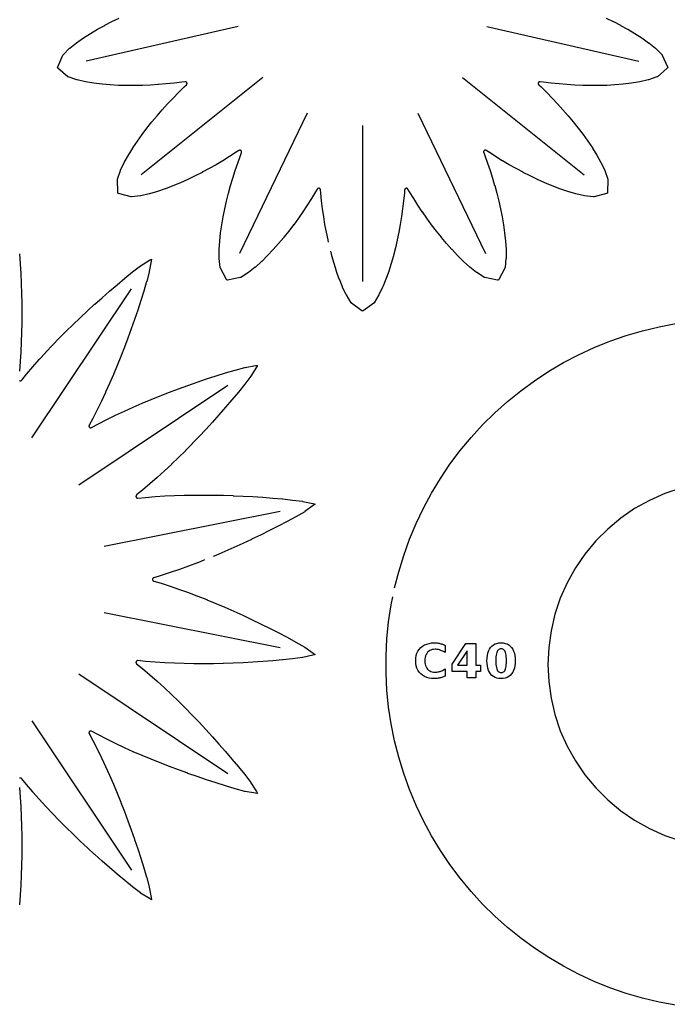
# Model space of a CAD drawing. Header units: millimetres. Extents: x 3 to 297, y 8 to 291.
# Drawn here: x 44.8 to 90.6, y 9 to 78.5 of the extents above; entities that cross this region are included whole.
import ezdxf

# ---------------------------------------------------------------- set-up
doc = ezdxf.new("R2010")
doc.units = ezdxf.units.MM
for name, color, linetype in [('CUT', 1, 'CONTINUOUS'), ('ENGRAVE', 5, 'CONTINUOUS'), ('SCORE', 7, 'CONTINUOUS')]:
    doc.layers.add(name, color=color, linetype=linetype)

msp = doc.modelspace()

# ---------------------------------------------------------------- linework, layer by layer
at = {"layer": 'CUT', "color": 1}
for points in [[(66.5977, 62.773), (66.561, 62.9325), (66.5604, 62.9356), (66.4473, 63.4842), (66.4468, 63.4871), (66.3459, 64.0358), (66.3454, 64.0386), (66.2562, 64.5873), (66.2557, 64.5901), (66.1777, 65.1388), (66.1773, 65.1415), (66.1101, 65.6903), (66.1098, 65.6929), (66.0533, 66.2417), (66.053, 66.2443), (66.0342, 66.4684), (66.0324, 66.4822), (66.0296, 66.494), (66.0258, 66.5055), (66.0208, 66.5166), (66.0147, 66.5271), (66.0077, 66.537), (65.9998, 66.5461), (65.9909, 66.5545), (65.9814, 66.5619), (65.9711, 66.5684), (65.9603, 66.5739), (65.949, 66.5783), (65.9373, 66.5815), (65.9254, 66.5836), (65.9133, 66.5846), (65.9012, 66.5844), (65.8891, 66.583), (65.8773, 66.5804), (65.8657, 66.5767), (65.8546, 66.5719), (65.844, 66.5661), (65.834, 66.5592), (65.8247, 66.5514), (65.8162, 66.5427), (65.8086, 66.5333), (65.8009, 66.5216), (65.6867, 66.3279), (65.6854, 66.3257), (65.3963, 65.8558), (65.3949, 65.8535), (65.0963, 65.3882), (65.0948, 65.386), (64.7864, 64.9254), (64.7848, 64.9232), (64.4663, 64.4675), (64.4647, 64.4652), (64.1357, 64.0146), (64.1339, 64.0122), (63.794, 63.567), (63.7921, 63.5645), (63.4406, 63.1249), (63.4385, 63.1223), (63.0743, 62.689), (63.0719, 62.6862), (62.6938, 62.2597), (62.691, 62.2567), (62.2967, 61.8383), (62.2933, 61.8347), (61.8797, 61.4261), (61.8751, 61.4219), (61.4365, 61.0261), (61.4299, 61.0205), (60.9554, 60.6438), (60.9437, 60.6355), (60.4025, 60.2915), (60.3877, 60.283), (60.3711, 60.279), (59.4716, 60.1056), (59.4154, 60.0974), (59.3868, 60.1464), (58.9615, 60.9578), (58.9543, 60.9733), (58.9517, 60.9902), (58.8833, 61.6277), (58.8825, 61.6421), (58.8812, 62.2479), (58.8814, 62.2566), (58.9173, 62.8463), (58.9178, 62.8525), (58.9794, 63.4306), (58.98, 63.4355), (59.0613, 64.0046), (59.062, 64.0087), (59.1596, 64.5703), (59.1603, 64.5739), (59.2721, 65.1288), (59.2728, 65.132), (59.3973, 65.681), (59.398, 65.684), (59.5342, 66.2274), (59.5349, 66.2302), (59.6821, 66.7683), (59.6829, 66.7711), (59.8406, 67.3042), (59.8414, 67.3068), (60.0092, 67.8351), (60.01, 67.8377), (60.1876, 68.3613), (60.1884, 68.3638), (60.3756, 68.8828), (60.3765, 68.8852), (60.4568, 69.0952), (60.4611, 69.1085), (60.4638, 69.1203), (60.4653, 69.1324), (60.4656, 69.1445), (60.4647, 69.1566), (60.4626, 69.1685), (60.4595, 69.1802), (60.4551, 69.1916), (60.4498, 69.2024), (60.4433, 69.2127), (60.4359, 69.2223), (60.4277, 69.2312), (60.4186, 69.2392), (60.4087, 69.2463), (60.3982, 69.2524), (60.3872, 69.2575), (60.3758, 69.2614), (60.364, 69.2643), (60.352, 69.266), (60.3398, 69.2665), (60.3277, 69.2658), (60.3157, 69.264), (60.304, 69.261), (60.2926, 69.2568), (60.2816, 69.2516), (60.2697, 69.2444), (60.0828, 69.1195), (60.0806, 69.118), (59.6163, 68.8201), (59.614, 68.8186), (59.1431, 68.529), (59.1408, 68.5276), (58.663, 68.2465), (58.6607, 68.2451), (58.176, 67.9728), (58.1735, 67.9714), (57.6816, 67.7082), (57.679, 67.7068), (57.1796, 67.4531), (57.1768, 67.4517), (56.6693, 67.2082), (56.6663, 67.2068), (56.1502, 66.9743), (56.1468, 66.9729), (55.6211, 66.7527), (55.6172, 66.7512), (55.0805, 66.5453), (55.0759, 66.5436), (54.5259, 66.3549), (54.52, 66.353), (53.9531, 66.1868), (53.9447, 66.1846), (53.3537, 66.0511), (53.3395, 66.0487), (52.7027, 65.9735), (52.6857, 65.9723), (52.669, 65.9759), (51.7833, 66.21), (51.7292, 66.227), (51.7247, 66.2835), (51.6935, 67.1991), (51.6938, 67.2162), (51.6987, 67.2325), (51.9137, 67.8366), (51.9192, 67.8499), (52.1809, 68.3963), (52.1849, 68.404), (52.4731, 68.9197), (52.4762, 68.9251), (52.7826, 69.4193), (52.7852, 69.4234), (53.1054, 69.9009), (53.1078, 69.9043), (53.4394, 70.3679), (53.4416, 70.3708), (53.7831, 70.8223), (53.7851, 70.8249), (54.1354, 71.2655), (54.1374, 71.2679), (54.4959, 71.6983), (54.4978, 71.7006), (54.8639, 72.1216), (54.8658, 72.1237), (55.2391, 72.5356), (55.241, 72.5376), (55.6214, 72.9408), (55.6232, 72.9427), (56.0104, 73.3374), (56.0123, 73.3393), (56.4061, 73.7257), (56.408, 73.7275), (56.5714, 73.8819), (56.5811, 73.892), (56.5886, 73.9015), (56.5952, 73.9117), (56.6007, 73.9225), (56.6052, 73.9338), (56.6085, 73.9454), (56.6107, 73.9573), (56.6117, 73.9694), (56.6116, 73.9815), (56.6103, 73.9936), (56.6078, 74.0055), (56.6042, 74.017), (56.5995, 74.0282), (56.5937, 74.0389), (56.5869, 74.0489), (56.5791, 74.0583), (56.5705, 74.0668), (56.5612, 74.0745), (56.5511, 74.0812), (56.5404, 74.0869), (56.5292, 74.0916), (56.5176, 74.0951), (56.5057, 74.0975), (56.4936, 74.0988), (56.4815, 74.0988), (56.4676, 74.0975), (56.245, 74.066), (56.2424, 74.0657), (55.6947, 73.9987), (55.6921, 73.9984), (55.1421, 73.9418), (55.1395, 73.9415), (54.5871, 73.8955), (54.5843, 73.8953), (54.0295, 73.8602), (54.0267, 73.8601), (53.4693, 73.8363), (53.4663, 73.8362), (52.9063, 73.8243), (52.9032, 73.8243), (52.3403, 73.8251), (52.337, 73.8251), (51.7711, 73.8396), (51.7674, 73.8398), (51.1983, 73.8695), (51.1941, 73.8698), (50.6212, 73.9172), (50.6163, 73.9177), (50.0389, 73.9863), (50.0327, 73.9872), (49.4499, 74.0834), (49.4414, 74.0851), (48.851, 74.2212), (48.8372, 74.2251), (48.2308, 74.4337), (48.215, 74.44), (48.2015, 74.4505), (47.505, 75.0457), (47.4636, 75.0845), (47.4841, 75.1374), (47.8533, 75.9758), (47.8609, 75.9911), (47.8725, 76.0037), (48.3283, 76.4547), (48.339, 76.4642), (48.8119, 76.843), (48.8188, 76.8482), (49.3022, 77.1878), (49.3074, 77.1913), (49.7978, 77.5036), (49.802, 77.5062), (50.2977, 77.7974), (50.3013, 77.7995), (50.8012, 78.0733), (50.8044, 78.075), (51.308, 78.3336), (51.3109, 78.335), (51.8177, 78.58)], [(86.1823, 78.58), (86.6891, 78.335), (86.692, 78.3336), (87.1956, 78.075), (87.1988, 78.0733), (87.6987, 77.7995), (87.7023, 77.7974), (88.198, 77.5062), (88.2022, 77.5036), (88.6926, 77.1913), (88.6978, 77.1878), (89.1812, 76.8482), (89.1881, 76.843), (89.661, 76.4642), (89.6717, 76.4547), (90.1275, 76.0037), (90.1391, 75.9911), (90.1467, 75.9758), (90.5159, 75.1374), (90.5364, 75.0845), (90.495, 75.0457), (89.7985, 74.4505), (89.785, 74.44), (89.7692, 74.4337), (89.1628, 74.2251), (89.149, 74.2212), (88.5586, 74.0851), (88.5501, 74.0834), (87.9673, 73.9872), (87.9611, 73.9863), (87.3837, 73.9177), (87.3788, 73.9172), (86.8059, 73.8698), (86.8017, 73.8695), (86.2326, 73.8398), (86.2289, 73.8396), (85.663, 73.8251), (85.6597, 73.8251), (85.0968, 73.8243), (85.0937, 73.8243), (84.5337, 73.8362), (84.5307, 73.8363), (83.9733, 73.8601), (83.9705, 73.8602), (83.4157, 73.8953), (83.4129, 73.8955), (82.8605, 73.9415), (82.8579, 73.9418), (82.3079, 73.9984), (82.3053, 73.9987), (81.7576, 74.0657), (81.755, 74.066), (81.5324, 74.0975), (81.5185, 74.0988), (81.5064, 74.0988), (81.4943, 74.0975), (81.4824, 74.0951), (81.4708, 74.0916), (81.4596, 74.0869), (81.4489, 74.0812), (81.4388, 74.0745), (81.4295, 74.0668), (81.4209, 74.0583), (81.4131, 74.0489), (81.4063, 74.0389), (81.4005, 74.0282), (81.3958, 74.017), (81.3922, 74.0055), (81.3897, 73.9936), (81.3884, 73.9815), (81.3883, 73.9694), (81.3893, 73.9573), (81.3915, 73.9454), (81.3948, 73.9338), (81.3993, 73.9225), (81.4048, 73.9117), (81.4114, 73.9015), (81.4189, 73.892), (81.4286, 73.8819), (81.592, 73.7275), (81.5939, 73.7257), (81.9877, 73.3393), (81.9896, 73.3374), (82.3768, 72.9427), (82.3786, 72.9408), (82.759, 72.5376), (82.7609, 72.5356), (83.1342, 72.1237), (83.1361, 72.1216), (83.5022, 71.7006), (83.5041, 71.6983), (83.8626, 71.2679), (83.8646, 71.2655), (84.2149, 70.8249), (84.2169, 70.8223), (84.5584, 70.3708), (84.5606, 70.3679), (84.8922, 69.9043), (84.8946, 69.9009), (85.2148, 69.4234), (85.2174, 69.4193), (85.5238, 68.9251), (85.5269, 68.9197), (85.8151, 68.404), (85.8191, 68.3963), (86.0808, 67.8499), (86.0863, 67.8366), (86.3013, 67.2325), (86.3062, 67.2162), (86.3065, 67.1991), (86.2753, 66.2835), (86.2708, 66.227), (86.2167, 66.21), (85.331, 65.9759), (85.3143, 65.9723), (85.2973, 65.9735), (84.6605, 66.0487), (84.6463, 66.0511), (84.0553, 66.1846), (84.0469, 66.1868), (83.48, 66.353), (83.4741, 66.3549), (82.9241, 66.5436), (82.9195, 66.5453), (82.3828, 66.7512), (82.3789, 66.7527), (81.8532, 66.9729), (81.8498, 66.9743), (81.3337, 67.2068), (81.3307, 67.2082), (80.8232, 67.4517), (80.8204, 67.4531), (80.321, 67.7068), (80.3184, 67.7082), (79.8265, 67.9714), (79.824, 67.9728), (79.3393, 68.2451), (79.337, 68.2465), (78.8592, 68.5276), (78.8569, 68.529), (78.386, 68.8186), (78.3837, 68.8201), (77.9194, 69.118), (77.9172, 69.1195), (77.7303, 69.2444), (77.7184, 69.2516), (77.7074, 69.2568), (77.696, 69.261), (77.6843, 69.264), (77.6723, 69.2658), (77.6602, 69.2665), (77.648, 69.266), (77.636, 69.2643), (77.6242, 69.2614), (77.6128, 69.2575), (77.6018, 69.2524), (77.5913, 69.2463), (77.5814, 69.2392), (77.5723, 69.2312), (77.5641, 69.2223), (77.5567, 69.2127), (77.5502, 69.2024), (77.5449, 69.1916), (77.5405, 69.1802), (77.5374, 69.1685), (77.5353, 69.1566), (77.5344, 69.1445), (77.5347, 69.1324), (77.5362, 69.1203), (77.5389, 69.1085), (77.5432, 69.0952), (77.6235, 68.8852), (77.6244, 68.8828), (77.8116, 68.3638), (77.8124, 68.3613), (77.99, 67.8377), (77.9908, 67.8351), (78.1586, 67.3068), (78.1594, 67.3042), (78.3171, 66.7711), (78.3179, 66.7683), (78.4651, 66.2302), (78.4658, 66.2274), (78.602, 65.684), (78.6027, 65.681), (78.7272, 65.132), (78.7279, 65.1288), (78.8397, 64.5739), (78.8404, 64.5703), (78.938, 64.0087), (78.9387, 64.0046), (79.02, 63.4355), (79.0206, 63.4306), (79.0822, 62.8525), (79.0827, 62.8463), (79.1186, 62.2566), (79.1188, 62.2479), (79.1175, 61.6421), (79.1167, 61.6277), (79.0483, 60.9902), (79.0457, 60.9733), (79.0385, 60.9578), (78.6132, 60.1464), (78.5846, 60.0974), (78.5284, 60.1056), (77.6289, 60.279), (77.6123, 60.283), (77.5975, 60.2915), (77.0563, 60.6355), (77.0446, 60.6438), (76.5701, 61.0205), (76.5635, 61.0261), (76.1249, 61.4219), (76.1203, 61.4261), (75.7067, 61.8347), (75.7033, 61.8383), (75.309, 62.2567), (75.3062, 62.2597), (74.9281, 62.6862), (74.9257, 62.689), (74.5615, 63.1223), (74.5594, 63.1249), (74.2079, 63.5645), (74.206, 63.567), (73.8661, 64.0122), (73.8643, 64.0146), (73.5353, 64.4652), (73.5337, 64.4675), (73.2152, 64.9232), (73.2136, 64.9254), (72.9052, 65.386), (72.9037, 65.3882), (72.6051, 65.8535), (72.6037, 65.8558), (72.3146, 66.3257), (72.3133, 66.3279), (72.1991, 66.5216), (72.1914, 66.5333), (72.1838, 66.5427), (72.1753, 66.5514), (72.166, 66.5592), (72.156, 66.5661), (72.1454, 66.5719), (72.1343, 66.5767), (72.1227, 66.5804), (72.1109, 66.583), (72.0988, 66.5844), (72.0867, 66.5846), (72.0746, 66.5836), (72.0627, 66.5815), (72.051, 66.5783), (72.0397, 66.5739), (72.0289, 66.5684), (72.0186, 66.5619), (72.0091, 66.5545), (72.0002, 66.5461), (71.9923, 66.537), (71.9853, 66.5271), (71.9792, 66.5166), (71.9742, 66.5055), (71.9704, 66.494), (71.9676, 66.4822), (71.9658, 66.4684), (71.947, 66.2443), (71.9467, 66.2417), (71.8902, 65.6929), (71.8899, 65.6903), (71.8227, 65.1415), (71.8223, 65.1388), (71.7443, 64.5901), (71.7438, 64.5873), (71.6546, 64.0386), (71.6541, 64.0358), (71.5532, 63.4871), (71.5527, 63.4842), (71.4396, 62.9356), (71.439, 62.9325), (71.313, 62.3839), (71.3122, 62.3807), (71.1721, 61.8323), (71.1712, 61.8287), (71.0155, 61.2804), (71.0143, 61.2764), (70.8407, 60.7284), (70.8391, 60.7237), (70.6437, 60.1761), (70.6415, 60.1703), (70.418, 59.6234), (70.4144, 59.6155), (70.1504, 59.0703), (70.1434, 59.0577), (69.8052, 58.5129), (69.7955, 58.4989), (69.7823, 58.4881), (69.047, 57.9415), (69, 57.9098), (68.953, 57.9415), (68.2177, 58.4881), (68.2045, 58.4989), (68.1948, 58.5129), (67.8566, 59.0577), (67.8496, 59.0703), (67.5856, 59.6155), (67.582, 59.6234), (67.3585, 60.1703), (67.3563, 60.1761), (67.1609, 60.7237), (67.1593, 60.7284), (66.9857, 61.2764), (66.9845, 61.2804), (66.8288, 61.8287), (66.8279, 61.8323), (66.749, 62.1409)], [(44.7882, 61.956), (44.8342, 61.2593), (44.8343, 61.2578), (44.8731, 60.5626), (44.8731, 60.5611), (44.9045, 59.8673), (44.9046, 59.8658), (44.9284, 59.1736), (44.9284, 59.172), (44.9442, 58.4814), (44.9442, 58.4797), (44.9515, 57.7908), (44.9515, 57.789), (44.9497, 57.102), (44.9497, 57.1), (44.9384, 56.415), (44.9383, 56.4129), (44.9168, 55.73), (44.9167, 55.7278), (44.8843, 55.047), (44.8842, 55.0447), (44.8405, 54.3663), (44.8403, 54.3638), (44.7847, 53.6878)], [(44.7954, 53.0235), (44.8065, 53.0182), (44.8181, 53.0141), (44.83, 53.0111), (44.8422, 53.0093), (44.8544, 53.0087), (44.8667, 53.0093), (44.8788, 53.0111), (44.8908, 53.0141), (44.9023, 53.0183), (44.9134, 53.0236), (44.9239, 53.0299), (44.9338, 53.0372), (44.9429, 53.0455), (44.9523, 53.056), (45.2938, 53.4743), (45.2954, 53.4763), (45.7341, 53.9936), (45.7357, 53.9954), (46.1846, 54.5061), (46.1861, 54.5078), (46.6446, 55.012), (46.6461, 55.0136), (47.1138, 55.5118), (47.1152, 55.5133), (47.5916, 56.0057), (47.5929, 56.0071), (48.0775, 56.4942), (48.0788, 56.4954), (48.571, 56.9774), (48.5722, 56.9786), (49.0717, 57.4558), (49.0729, 57.4568), (49.5792, 57.9295), (49.5803, 57.9305), (50.0931, 58.3989), (50.0942, 58.3999), (50.6132, 58.8642), (50.6142, 58.8651), (51.1394, 59.3252), (51.1405, 59.3262), (51.6722, 59.782), (51.6734, 59.7831), (52.2123, 60.2338), (52.214, 60.2352), (52.7622, 60.6792), (52.7649, 60.6814), (53.3272, 61.1133), (53.3376, 61.1206), (53.9579, 61.5115), (54.0926, 61.5877), (54.0738, 61.4341), (53.95, 60.7114), (53.9473, 60.699), (53.7634, 60.0143), (53.7624, 60.0109), (53.562, 59.3345), (53.5614, 59.3324), (53.3511, 58.6621), (53.3506, 58.6605), (53.133, 57.9949), (53.1325, 57.9935), (52.9084, 57.3322), (52.9079, 57.3309), (52.6776, 56.6737), (52.6771, 56.6723), (52.4406, 56.0193), (52.4401, 56.0179), (52.1972, 55.3693), (52.1966, 55.3678), (51.9469, 54.7237), (51.9463, 54.7221), (51.6894, 54.0829), (51.6887, 54.0812), (51.4242, 53.4472), (51.4234, 53.4454), (51.1508, 52.8168), (51.1499, 52.8149), (50.8686, 52.1922), (50.8677, 52.1902), (50.5773, 51.5737), (50.5763, 51.5716), (50.2763, 50.9615), (50.2752, 50.9593), (49.9652, 50.3561), (49.964, 50.3538), (49.7082, 49.8782), (49.7021, 49.8655), (49.6979, 49.8539), (49.6949, 49.842), (49.6931, 49.8299), (49.6925, 49.8176), (49.6931, 49.8053), (49.6949, 49.7932), (49.6978, 49.7813), (49.702, 49.7697), (49.7072, 49.7586), (49.7135, 49.748), (49.7208, 49.7382), (49.7291, 49.7291), (49.7382, 49.7208), (49.748, 49.7135), (49.7586, 49.7072), (49.7697, 49.702), (49.7813, 49.6978), (49.7932, 49.6949), (49.8053, 49.6931), (49.8176, 49.6925), (49.8299, 49.6931), (49.842, 49.6949), (49.8539, 49.6979), (49.8655, 49.7021), (49.8782, 49.7082), (50.3538, 49.964), (50.3561, 49.9652), (50.9593, 50.2752), (50.9615, 50.2763), (51.5716, 50.5763), (51.5737, 50.5773), (52.1902, 50.8677), (52.1922, 50.8686), (52.8149, 51.1499), (52.8168, 51.1508), (53.4454, 51.4234), (53.4472, 51.4242), (54.0812, 51.6887), (54.0829, 51.6894), (54.7221, 51.9463), (54.7237, 51.9469), (55.3678, 52.1966), (55.3693, 52.1972), (56.0179, 52.4401), (56.0193, 52.4406), (56.6723, 52.6771), (56.6737, 52.6776), (57.3309, 52.9079), (57.3322, 52.9084), (57.9935, 53.1325), (57.9949, 53.133), (58.6605, 53.3506), (58.6621, 53.3511), (59.3324, 53.5614), (59.3345, 53.562), (60.0109, 53.7624), (60.0143, 53.7634), (60.699, 53.9473), (60.7114, 53.95), (61.4341, 54.0738), (61.5877, 54.0926), (61.5115, 53.9579), (61.1206, 53.3376), (61.1133, 53.3272), (60.6814, 52.7649), (60.6792, 52.7622), (60.2352, 52.214), (60.2338, 52.2123), (59.7831, 51.6734), (59.782, 51.6722), (59.3262, 51.1405), (59.3252, 51.1394), (58.8651, 50.6142), (58.8642, 50.6132), (58.3999, 50.0942), (58.3989, 50.0931), (57.9305, 49.5803), (57.9295, 49.5792), (57.4568, 49.0729), (57.4558, 49.0717), (56.9786, 48.5722), (56.9774, 48.571), (56.4954, 48.0788), (56.4942, 48.0775), (56.0071, 47.5929), (56.0057, 47.5916), (55.5133, 47.1152), (55.5118, 47.1138), (55.0136, 46.6461), (55.012, 46.6446), (54.5078, 46.1861), (54.5061, 46.1846), (53.9954, 45.7357), (53.9936, 45.7341), (53.4763, 45.2954), (53.4743, 45.2938), (53.056, 44.9523), (53.0455, 44.9429), (53.0372, 44.9338), (53.0299, 44.9239), (53.0236, 44.9134), (53.0183, 44.9023), (53.0141, 44.8908), (53.0111, 44.8788), (53.0093, 44.8667), (53.0087, 44.8544), (53.0093, 44.8422), (53.0111, 44.83), (53.0141, 44.8181), (53.0182, 44.8065), (53.0235, 44.7954), (53.0298, 44.7849), (53.0371, 44.775), (53.0454, 44.7659), (53.0545, 44.7577), (53.0643, 44.7504), (53.0749, 44.7441), (53.086, 44.7389), (53.0976, 44.7347), (53.1095, 44.7318), (53.1216, 44.73), (53.1339, 44.7294), (53.148, 44.7302), (53.6853, 44.7845), (53.6878, 44.7847), (54.3638, 44.8403), (54.3663, 44.8405), (55.0447, 44.8842), (55.047, 44.8843), (55.7278, 44.9167), (55.73, 44.9168), (56.4129, 44.9383), (56.415, 44.9384), (57.1, 44.9497), (57.102, 44.9497), (57.789, 44.9515), (57.7908, 44.9515), (58.4797, 44.9442), (58.4814, 44.9442), (59.172, 44.9284), (59.1736, 44.9284), (59.8658, 44.9046), (59.8673, 44.9045), (60.5611, 44.8731), (60.5626, 44.8731), (61.2578, 44.8343), (61.2593, 44.8342), (61.956, 44.7882), (61.9575, 44.7881), (62.6556, 44.7345), (62.6573, 44.7344), (63.3571, 44.6721), (63.3592, 44.6719), (64.0608, 44.5982), (64.0644, 44.5978), (64.7673, 44.5057), (64.7799, 44.5034), (65.4949, 44.3412), (65.644, 44.2998), (65.5221, 44.2045), (64.9236, 43.781), (64.9128, 43.7742), (64.2986, 43.42), (64.2955, 43.4183), (63.6755, 43.0818), (63.6736, 43.0807), (63.051, 42.7554), (63.0495, 42.7546), (62.4249, 42.4379), (62.4236, 42.4372), (61.7975, 42.1281), (61.7963, 42.1275), (61.1687, 41.8256), (61.1674, 41.825), (60.5384, 41.5305), (60.5371, 41.5299), (59.9066, 41.243), (59.9052, 41.2423), (59.2732, 40.9635), (59.2716, 40.9628), (58.638, 40.6925), (58.6363, 40.6918), (58.4447, 40.613)], [(71.2567, 38.3992), (71.5459, 39.5443), (71.8982, 40.6962), (72.3071, 41.8293), (72.7715, 42.9407), (73.2903, 44.0278), (73.8622, 45.088), (74.4859, 46.1185), (75.1598, 47.117), (75.8822, 48.0809), (76.6514, 49.0079), (77.4655, 49.8957), (78.3225, 50.7422), (79.2203, 51.5452), (80.1567, 52.3029), (81.1295, 53.0133), (82.1362, 53.6748), (83.1744, 54.2856), (84.2415, 54.8444), (85.335, 55.3497), (86.4521, 55.8004), (87.5901, 56.1952), (88.7462, 56.5333), (89.9177, 56.8137), (91.1016, 57.0359)], [(91.4629, 45.4315), (90.331, 45.0521), (89.2389, 44.5699), (88.1959, 43.989), (87.211, 43.3143), (86.2925, 42.5516), (85.4484, 41.7075), (84.6857, 40.789), (84.011, 39.8041), (83.4301, 38.7611), (82.9479, 37.669), (82.5685, 36.5371), (82.2952, 35.3749), (82.1302, 34.1926), (82.0751, 33), (82.1302, 31.8074), (82.2952, 30.6251), (82.5685, 29.4629), (82.9479, 28.331), (83.4301, 27.2389), (84.011, 26.1959), (84.6857, 25.211), (85.4484, 24.2925), (86.2925, 23.4484), (87.211, 22.6857), (88.1959, 22.011), (89.2389, 21.4301), (90.331, 20.9479), (91.4629, 20.5685)], [(57.8426, 40.368), (57.3619, 40.1781), (57.3599, 40.1774), (56.7207, 39.9359), (56.7187, 39.9352), (56.0773, 39.7045), (56.0752, 39.7037), (55.4316, 39.4845), (55.4293, 39.4837), (54.7835, 39.2764), (54.781, 39.2757), (54.2639, 39.1202), (54.2506, 39.1155), (54.2395, 39.1103), (54.2289, 39.104), (54.219, 39.0967), (54.2099, 39.0885), (54.2017, 39.0794), (54.1943, 39.0695), (54.188, 39.059), (54.1828, 39.0479), (54.1786, 39.0363), (54.1756, 39.0244), (54.1738, 39.0123), (54.1732, 39), (54.1738, 38.9877), (54.1756, 38.9756), (54.1786, 38.9637), (54.1828, 38.9521), (54.188, 38.941), (54.1943, 38.9305), (54.2017, 38.9206), (54.2099, 38.9115), (54.219, 38.9033), (54.2289, 38.896), (54.2395, 38.8897), (54.2506, 38.8845), (54.2639, 38.8798), (54.781, 38.7243), (54.7835, 38.7236), (55.4293, 38.5163), (55.4316, 38.5155), (56.0752, 38.2963), (56.0773, 38.2955), (56.7187, 38.0648), (56.7207, 38.0641), (57.3599, 37.8226), (57.3619, 37.8219), (57.9991, 37.5702), (58.0009, 37.5695), (58.6363, 37.3082), (58.638, 37.3075), (59.2716, 37.0372), (59.2732, 37.0365), (59.9052, 36.7577), (59.9066, 36.757), (60.5371, 36.4701), (60.5384, 36.4695), (61.1674, 36.175), (61.1687, 36.1744), (61.7963, 35.8725), (61.7975, 35.8719), (62.4236, 35.5628), (62.4249, 35.5621), (63.0495, 35.2454), (63.051, 35.2446), (63.6736, 34.9193), (63.6755, 34.9182), (64.2955, 34.5817), (64.2986, 34.58), (64.9128, 34.2258), (64.9236, 34.219), (65.5221, 33.7955), (65.644, 33.7002), (65.4949, 33.6588), (64.7799, 33.4966), (64.7673, 33.4943), (64.0644, 33.4022), (64.0608, 33.4018), (63.3592, 33.3281), (63.3571, 33.3279), (62.6573, 33.2656), (62.6556, 33.2655), (61.9575, 33.2119), (61.956, 33.2118), (61.2593, 33.1658), (61.2578, 33.1657), (60.5626, 33.1269), (60.5611, 33.1269), (59.8673, 33.0955), (59.8658, 33.0954), (59.1736, 33.0716), (59.172, 33.0716), (58.4814, 33.0558), (58.4797, 33.0558), (57.7908, 33.0485), (57.789, 33.0485), (57.102, 33.0503), (57.1, 33.0503), (56.415, 33.0616), (56.4129, 33.0617), (55.73, 33.0832), (55.7278, 33.0833), (55.047, 33.1157), (55.0447, 33.1158), (54.3663, 33.1595), (54.3638, 33.1597), (53.6878, 33.2153), (53.6853, 33.2155), (53.148, 33.2698), (53.1339, 33.2706), (53.1216, 33.27), (53.1095, 33.2682), (53.0976, 33.2653), (53.086, 33.2611), (53.0749, 33.2559), (53.0643, 33.2496), (53.0545, 33.2423), (53.0454, 33.2341), (53.0371, 33.225), (53.0298, 33.2151), (53.0235, 33.2046), (53.0182, 33.1935), (53.0141, 33.1819), (53.0111, 33.17), (53.0093, 33.1578), (53.0087, 33.1456), (53.0093, 33.1333), (53.0111, 33.1212), (53.0141, 33.1092), (53.0183, 33.0977), (53.0236, 33.0866), (53.0299, 33.0761), (53.0372, 33.0662), (53.0455, 33.0571), (53.056, 33.0477), (53.4743, 32.7062), (53.4763, 32.7046), (53.9936, 32.2659), (53.9954, 32.2643), (54.5061, 31.8154), (54.5078, 31.8139), (55.012, 31.3554), (55.0136, 31.3539), (55.5118, 30.8862), (55.5133, 30.8848), (56.0057, 30.4084), (56.0071, 30.4071), (56.4942, 29.9225), (56.4954, 29.9212), (56.9774, 29.429), (56.9786, 29.4278), (57.4558, 28.9283), (57.4568, 28.9271), (57.9295, 28.4208), (57.9305, 28.4197), (58.3989, 27.9069), (58.3999, 27.9058), (58.8642, 27.3868), (58.8651, 27.3858), (59.3252, 26.8606), (59.3262, 26.8595), (59.782, 26.3278), (59.7831, 26.3266), (60.2338, 25.7877), (60.2352, 25.786), (60.6792, 25.2378), (60.6814, 25.2351), (61.1133, 24.6728), (61.1206, 24.6624), (61.5115, 24.0421), (61.5877, 23.9074), (61.4341, 23.9262), (60.7114, 24.05), (60.699, 24.0527), (60.0143, 24.2366), (60.0109, 24.2376), (59.3345, 24.438), (59.3324, 24.4386), (58.6621, 24.6489), (58.6605, 24.6494), (57.9949, 24.867), (57.9935, 24.8675), (57.3322, 25.0916), (57.3309, 25.0921), (56.6737, 25.3224), (56.6723, 25.3229), (56.0193, 25.5594), (56.0179, 25.5599), (55.3693, 25.8028), (55.3678, 25.8034), (54.7237, 26.0531), (54.7221, 26.0537), (54.0829, 26.3106), (54.0812, 26.3113), (53.4472, 26.5758), (53.4454, 26.5766), (52.8168, 26.8492), (52.8149, 26.8501), (52.1922, 27.1314), (52.1902, 27.1323), (51.5737, 27.4227), (51.5716, 27.4237), (50.9615, 27.7237), (50.9593, 27.7248), (50.3561, 28.0348), (50.3538, 28.036), (49.8782, 28.2918), (49.8655, 28.2979), (49.8539, 28.3021), (49.842, 28.3051), (49.8299, 28.3069), (49.8176, 28.3075), (49.8053, 28.3069), (49.7932, 28.3051), (49.7813, 28.3022), (49.7697, 28.298), (49.7586, 28.2928), (49.748, 28.2865), (49.7382, 28.2792), (49.7291, 28.2709), (49.7208, 28.2618), (49.7135, 28.252), (49.7072, 28.2414), (49.702, 28.2303), (49.6978, 28.2187), (49.6949, 28.2068), (49.6931, 28.1947), (49.6925, 28.1824), (49.6931, 28.1701), (49.6949, 28.158), (49.6979, 28.1461), (49.7021, 28.1345), (49.7082, 28.1218), (49.964, 27.6462), (49.9652, 27.6439), (50.2752, 27.0407), (50.2763, 27.0385), (50.5763, 26.4284), (50.5773, 26.4263), (50.8677, 25.8098), (50.8686, 25.8078), (51.1499, 25.1851), (51.1508, 25.1832), (51.4234, 24.5546), (51.4242, 24.5528), (51.6887, 23.9188), (51.6894, 23.9171), (51.9463, 23.2779), (51.9469, 23.2763), (52.1966, 22.6322), (52.1972, 22.6307), (52.4401, 21.9821), (52.4406, 21.9807), (52.6771, 21.3277), (52.6776, 21.3263), (52.9079, 20.6691), (52.9084, 20.6678), (53.1325, 20.0065), (53.133, 20.0051), (53.3506, 19.3395), (53.3511, 19.3379), (53.5614, 18.6676), (53.562, 18.6655), (53.7624, 17.9891), (53.7634, 17.9857), (53.9473, 17.301), (53.95, 17.2886), (54.0738, 16.5659), (54.0926, 16.4123), (53.9579, 16.4885), (53.3376, 16.8794), (53.3272, 16.8867), (52.7649, 17.3186), (52.7622, 17.3208), (52.214, 17.7648), (52.2123, 17.7662), (51.6734, 18.2169), (51.6722, 18.218), (51.1405, 18.6738), (51.1394, 18.6748), (50.6142, 19.1349), (50.6132, 19.1358), (50.0942, 19.6001), (50.0931, 19.6011), (49.5803, 20.0695), (49.5792, 20.0705), (49.0729, 20.5432), (49.0717, 20.5442), (48.5722, 21.0214), (48.571, 21.0226), (48.0788, 21.5046), (48.0775, 21.5058), (47.5929, 21.9929), (47.5916, 21.9943), (47.1152, 22.4867), (47.1138, 22.4882), (46.6461, 22.9864), (46.6446, 22.988), (46.1861, 23.4922), (46.1846, 23.4939), (45.7357, 24.0046), (45.7341, 24.0064), (45.2954, 24.5237), (45.2938, 24.5257), (44.9523, 24.944), (44.9429, 24.9545), (44.9338, 24.9628), (44.9239, 24.9701), (44.9134, 24.9764), (44.9023, 24.9817), (44.8908, 24.9859), (44.8788, 24.9889), (44.8667, 24.9907), (44.8544, 24.9913), (44.8422, 24.9907), (44.83, 24.9889), (44.8181, 24.9859), (44.8065, 24.9818), (44.7954, 24.9765)], [(91.1016, 8.9641), (89.9177, 9.1863), (88.7462, 9.4667), (87.5901, 9.8048), (86.4521, 10.1996), (85.335, 10.6503), (84.2415, 11.1556), (83.1744, 11.7144), (82.1362, 12.3252), (81.1295, 12.9867), (80.1567, 13.6971), (79.2203, 14.4548), (78.3225, 15.2578), (77.4655, 16.1043), (76.6514, 16.9921), (75.8822, 17.9191), (75.1598, 18.883), (74.4859, 19.8815), (73.8622, 20.912), (73.2903, 21.9722), (72.7715, 23.0593), (72.3071, 24.1707), (71.8982, 25.3038), (71.5459, 26.4557), (71.2509, 27.6236), (71.0141, 28.8046), (70.836, 29.9959), (70.717, 31.1946), (70.6574, 32.3977), (70.6574, 33.6023), (70.717, 34.8054), (70.836, 36.0041), (71.0141, 37.1954), (71.1278, 37.7622)], [(44.7847, 24.3122), (44.8403, 23.6362), (44.8405, 23.6337), (44.8842, 22.9553), (44.8843, 22.953), (44.9167, 22.2722), (44.9168, 22.27), (44.9383, 21.5871), (44.9384, 21.585), (44.9497, 20.9), (44.9497, 20.898), (44.9515, 20.211), (44.9515, 20.2092), (44.9442, 19.5203), (44.9442, 19.5186), (44.9284, 18.828), (44.9284, 18.8264), (44.9046, 18.1342), (44.9045, 18.1327), (44.8731, 17.4389), (44.8731, 17.4374), (44.8343, 16.7422), (44.8342, 16.7407), (44.7882, 16.044)]]:
    msp.add_lwpolyline(points, dxfattribs=at)
at = {"layer": 'ENGRAVE', "color": 5}
for points in [[(74.7568, 32.1569), (74.698, 32.1307), (74.6385, 32.107), (74.5781, 32.0857), (74.517, 32.0668), (74.455, 32.0504), (74.3921, 32.0365), (74.3284, 32.0251), (74.2637, 32.0163), (74.1982, 32.0099), (74.1317, 32.0061), (74.0644, 32.0049), (73.869, 32.0143), (73.6877, 32.0426), (73.5203, 32.0897), (73.367, 32.1557), (73.2277, 32.2405), (73.1024, 32.3442), (72.994, 32.4641), (72.9053, 32.5973), (72.8363, 32.744), (72.7871, 32.9041), (72.7575, 33.0777), (72.7476, 33.2646), (72.7575, 33.4521), (72.7871, 33.626), (72.8363, 33.7865), (72.9053, 33.9334), (72.994, 34.0668), (73.1024, 34.1867), (73.2277, 34.2904), (73.367, 34.3752), (73.5203, 34.4412), (73.6877, 34.4883), (73.869, 34.5166), (74.0644, 34.526), (74.1317, 34.5248), (74.1982, 34.521), (74.2637, 34.5146), (74.3284, 34.5058), (74.3921, 34.4944), (74.455, 34.4804), (74.517, 34.464), (74.5781, 34.4452), (74.6385, 34.4239), (74.698, 34.4002), (74.7568, 34.374), (74.8147, 34.3454), (74.8147, 33.8424), (74.7568, 33.8803), (74.6991, 33.9146), (74.6418, 33.9454), (74.5847, 33.9726), (74.5278, 33.9964), (74.4713, 34.0166), (74.4143, 34.0335), (74.3564, 34.0473), (74.2975, 34.0581), (74.2376, 34.0658), (74.1767, 34.0704), (74.1148, 34.0719), (74.007, 34.066), (73.9072, 34.048), (73.8153, 34.0182), (73.7314, 33.9764), (73.6555, 33.9227), (73.5875, 33.8571), (73.5288, 33.7809), (73.4808, 33.6958), (73.4434, 33.6015), (73.4168, 33.4983), (73.4007, 33.386), (73.3954, 33.2646), (73.4007, 33.1438), (73.4168, 33.0319), (73.4434, 32.9289), (73.4808, 32.8349), (73.5288, 32.7499), (73.5875, 32.6738), (73.6555, 32.6082), (73.7314, 32.5545), (73.8153, 32.5127), (73.9072, 32.4828), (74.007, 32.4649), (74.1148, 32.459), (74.1767, 32.4605), (74.2376, 32.4651), (74.2975, 32.4728), (74.3564, 32.4836), (74.4143, 32.4974), (74.4713, 32.5143), (74.5278, 32.5345), (74.5847, 32.5582), (74.6418, 32.5855), (74.6991, 32.6163), (74.7568, 32.6506), (74.8147, 32.6885), (74.8147, 32.1855), (74.7568, 32.1569)], [(77.3276, 32.9489), (77.3276, 32.4948), (76.9809, 32.4948), (76.9809, 32.0521), (76.3884, 32.0521), (76.3884, 32.4948), (75.311, 32.4948), (75.311, 33.0319), (76.2843, 34.4821), (76.9809, 34.4821), (76.9809, 32.9489), (77.3276, 32.9489)], [(79.7086, 32.7298), (79.658, 32.5821), (79.5929, 32.4498), (79.5133, 32.3328), (79.4205, 32.2326), (79.3155, 32.1506), (79.1984, 32.0869), (79.0692, 32.0413), (78.9278, 32.014), (78.7744, 32.0049), (78.6204, 32.014), (78.4787, 32.0413), (78.3492, 32.0869), (78.2319, 32.1506), (78.1267, 32.2326), (78.0338, 32.3328), (77.9543, 32.4498), (77.8892, 32.5821), (77.8385, 32.7298), (77.8023, 32.8927), (77.7806, 33.071), (77.7734, 33.2646), (77.7806, 33.4587), (77.8023, 33.6374), (77.8385, 33.8007), (77.8892, 33.9486), (77.9543, 34.081), (78.0338, 34.1981), (78.1267, 34.2983), (78.2319, 34.3803), (78.3492, 34.444), (78.4787, 34.4896), (78.6204, 34.5169), (78.7744, 34.526), (78.9278, 34.5169), (79.0692, 34.4896), (79.1984, 34.444), (79.3155, 34.3803), (79.4205, 34.2983), (79.5133, 34.1981), (79.5929, 34.081), (79.658, 33.9486), (79.7086, 33.8007), (79.7448, 33.6374), (79.7665, 33.4587), (79.7737, 33.2646), (79.7665, 33.071), (79.7448, 32.8927), (79.7086, 32.7298)], [(79.1257, 33.6579), (79.1091, 33.7574), (79.0878, 33.842), (79.0617, 33.9116), (79.0299, 33.9685), (78.9918, 34.0151), (78.9471, 34.0514), (78.896, 34.0773), (78.8384, 34.0928), (78.7744, 34.098), (78.7103, 34.0928), (78.6527, 34.0773), (78.6015, 34.0514), (78.5566, 34.0151), (78.5183, 33.9685), (78.4863, 33.9116), (78.4599, 33.842), (78.4384, 33.7574), (78.4216, 33.6579), (78.4096, 33.5434), (78.4024, 33.4139), (78.4, 33.2695), (78.4024, 33.1235), (78.4096, 32.9926), (78.4216, 32.8769), (78.4384, 32.7762), (78.4599, 32.6906), (78.4863, 32.6201), (78.5183, 32.5624), (78.5566, 32.5152), (78.6015, 32.4785), (78.6527, 32.4523), (78.7103, 32.4365), (78.7744, 32.4313), (78.838, 32.4365), (78.8952, 32.4523), (78.9461, 32.4785), (78.9907, 32.5152), (79.0289, 32.5624), (79.0608, 32.6201), (79.0872, 32.6906), (79.1088, 32.7762), (79.1255, 32.8769), (79.1375, 32.9926), (79.1447, 33.1235), (79.1471, 33.2695), (79.1447, 33.4139), (79.1376, 33.5434), (79.1257, 33.6579)], [(76.3884, 33.9661), (75.7016, 32.9489), (76.3884, 32.9489), (76.3884, 33.9661)]]:
    msp.add_lwpolyline(points, close=True, dxfattribs=at)
at = {"layer": 'SCORE', "color": 7}
for points in [[(60.2256, 77.9973), (49.5014, 75.5496)], [(77.7744, 77.9973), (88.4986, 75.5496)], [(61.9635, 74.3886), (53.3634, 67.5302)], [(76.0365, 74.3886), (84.6366, 67.5302)], [(65.095, 71.8913), (60.3223, 61.9806)], [(72.905, 71.8913), (77.6777, 61.9806)], [(69, 71), (69, 60)], [(45.6668, 48.9776), (52.6962, 59.4978)], [(48.9776, 45.6668), (59.4978, 52.6962)], [(50.7694, 41.3411), (63.1788, 43.8095)], [(50.7694, 36.6589), (63.1788, 34.1905)], [(48.9776, 32.3332), (59.4978, 25.3038)], [(45.6668, 29.0224), (52.6962, 18.5022)]]:
    msp.add_lwpolyline(points, dxfattribs=at)

doc.saveas('drawing.dxf')
